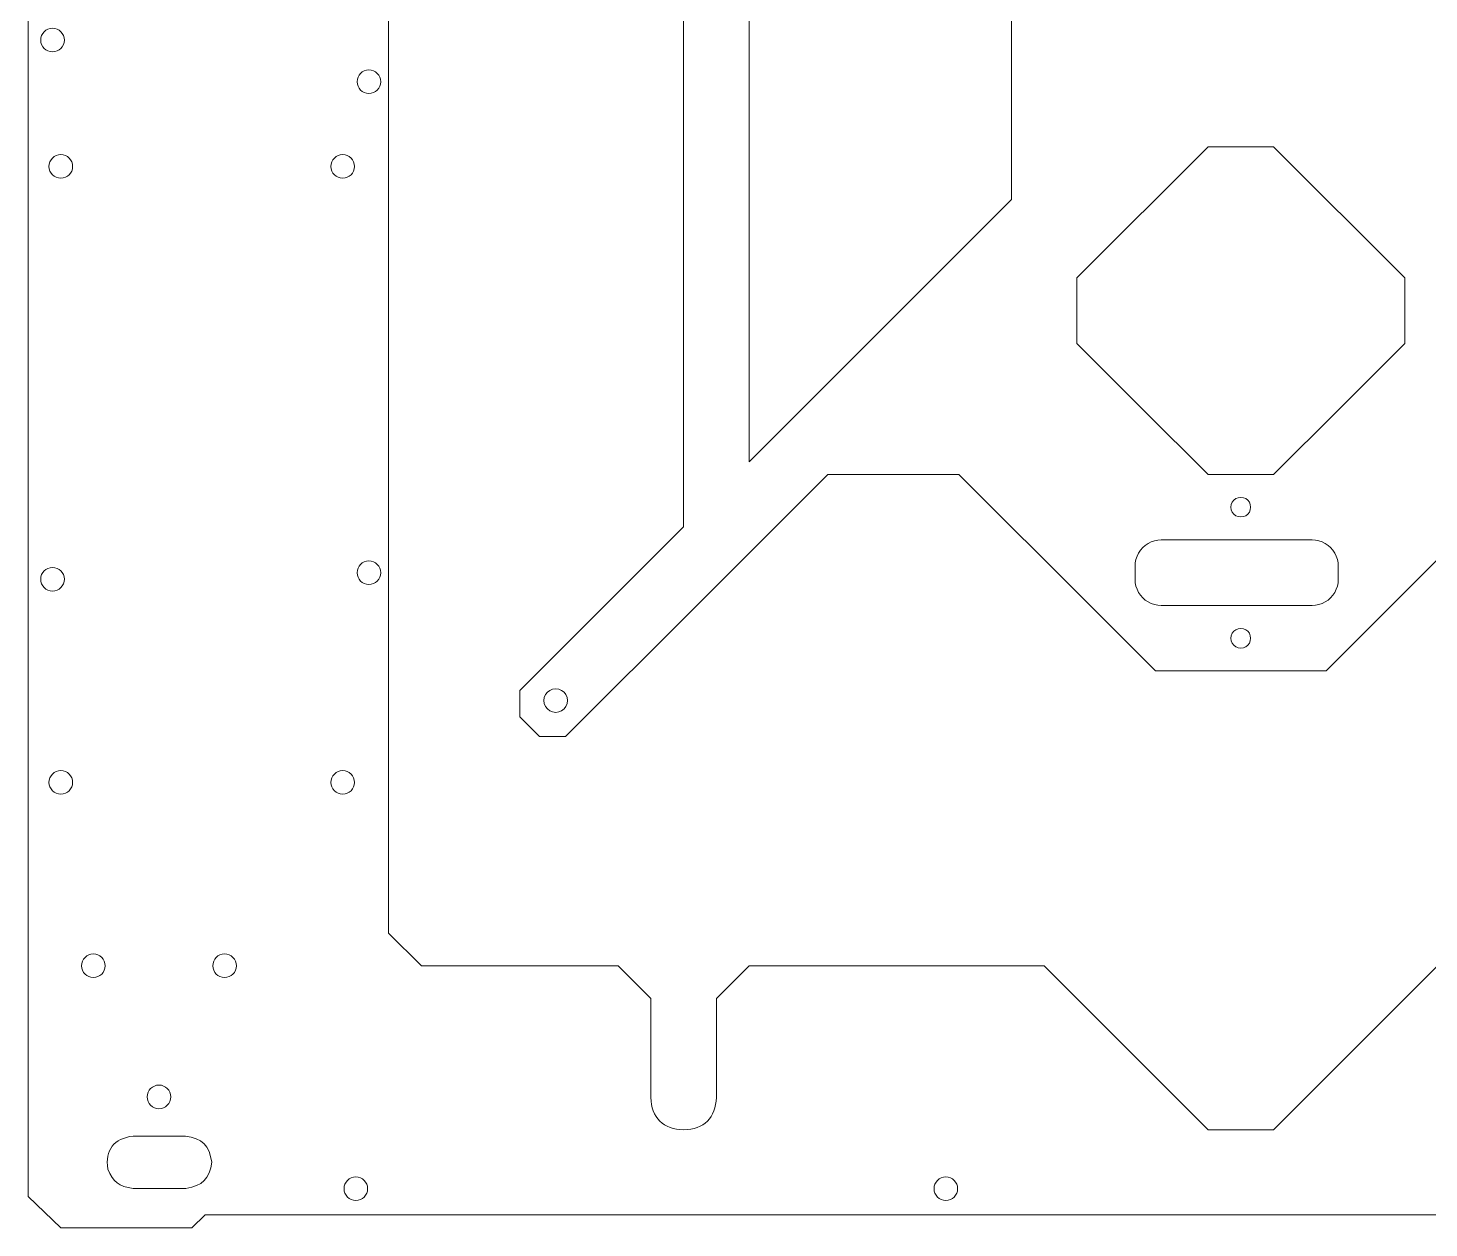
# Model space of a CAD drawing. Header units: millimetres. Extents: x -185 to 185, y -185 to 185.
# Drawn here: x -185 to 28.7, y -185 to -1.9 of the extents above; entities that cross this region are included whole.
import ezdxf

# ---------------------------------------------------------------- set-up
doc = ezdxf.new("R2010")
doc.units = ezdxf.units.MM
doc.header["$MEASUREMENT"] = 0
doc.layers.add('Layer 1', color=7, linetype='Continuous')

msp = doc.modelspace()

# ---------------------------------------------------------------- linework, layer by layer
at = {"layer": 'Layer 1', "color": 250, "lineweight": 20}
for points, knots in [([(180.0001, 185.0001), (180.0001, 185.0001), (185.0001, 180.0001), (185.0001, 180.0001), (185.0001, 180.0001), (185.0001, 180.0001), (185.0001, -180.0003), (185.0001, -180.0003), (185.0001, -180.0003), (185.0001, -180.0003), (180.0001, -185), (180.0001, -185), (180.0001, -185), (180.0001, -185), (160.0001, -185), (160.0001, -185), (160.0001, -185), (160.0001, -185), (158.0002, -182.9999), (158.0002, -182.9999), (158.0002, -182.9999), (158.0002, -182.9999), (-157.9998, -182.9999), (-157.9998, -182.9999), (-157.9998, -182.9999), (-157.9998, -182.9999), (-160.0002, -185), (-160.0002, -185), (-160.0002, -185), (-160.0002, -185), (-180.0002, -185), (-180.0002, -185), (-180.0002, -185), (-180.0002, -185), (-185, -180.1916), (-185, -180.1916), (-185, -180.1916), (-185, -180.1916), (-185, 180.0001), (-185, 180.0001), (-185, 180.0001), (-185, 180.0001), (-180.0002, 185.0001), (-180.0002, 185.0001), (-180.0002, 185.0001), (-180.0002, 185.0001), (180.0001, 185.0001), (180.0001, 185.0001)], [0, 0, 0, 0, 0.07692308, 0.07692308, 0.07692308, 0.07692308, 0.15384615, 0.15384615, 0.15384615, 0.15384615, 0.23076923, 0.23076923, 0.23076923, 0.23076923, 0.30769231, 0.30769231, 0.30769231, 0.30769231, 0.38461538, 0.38461538, 0.38461538, 0.38461538, 0.46153846, 0.46153846, 0.46153846, 0.46153846, 0.53846154, 0.53846154, 0.53846154, 0.53846154, 0.61538462, 0.61538462, 0.61538462, 0.61538462, 0.69230769, 0.69230769, 0.69230769, 0.69230769, 0.76923077, 0.76923077, 0.76923077, 0.76923077, 0.84615385, 0.84615385, 0.84615385, 0.84615385, 1, 1, 1, 1]), ([(-125, 145), (-125, 145), (125, 145), (125, 145), (125, 145), (125, 145), (129.9998, 140.0001), (129.9998, 140.0001), (129.9998, 140.0001), (129.9998, 140.0001), (129.9998, -140), (129.9998, -140), (129.9998, -140), (129.9998, -140), (125, -144.9999), (125, -144.9999), (125, -144.9999), (125, -144.9999), (104.9999, -144.9999), (104.9999, -144.9999), (104.9999, -144.9999), (104.9999, -144.9999), (95.0001, -144.9999), (95.0001, -144.9999), (95.0001, -144.9999), (95.0001, -144.9999), (90.0001, -149.9999), (90.0001, -149.9999), (90.0001, -149.9999), (90.0001, -149.9999), (90.0001, -151), (90.0001, -151), (90.0001, -151), (90.0001, -151), (90.0001, -165.0657), (90.0001, -165.0657), (90.0001, -165.0657), (89.9775, -168.0028), (88.0708, -170.0088), (84.9999, -170.0088), (84.9999, -170.0088), (81.9236, -170.0088), (80.138, -167.905), (79.9999, -165.0657), (79.9999, -165.0657), (79.9999, -165.0657), (79.9999, -151), (79.9999, -151), (79.9999, -151), (79.9999, -151), (79.9999, -149.9999), (79.9999, -149.9999), (79.9999, -149.9999), (79.9999, -149.9999), (75.0001, -144.9999), (75.0001, -144.9999), (75.0001, -144.9999), (75.0001, -144.9999), (30, -144.9999), (30, -144.9999), (30, -144.9999), (30, -144.9999), (5, -170), (5, -170), (5, -170), (5, -170), (-5.0002, -170), (-5.0002, -170), (-5.0002, -170), (-5.0002, -170), (-30.0001, -144.9999), (-30.0001, -144.9999), (-30.0001, -144.9999), (-30.0001, -144.9999), (-75.0001, -144.9999), (-75.0001, -144.9999), (-75.0001, -144.9999), (-75.0001, -144.9999), (-80, -149.9999), (-80, -149.9999), (-80, -149.9999), (-80, -149.9999), (-80, -151), (-80, -151), (-80, -151), (-80, -151), (-80, -165.0657), (-80, -165.0657), (-80, -165.0657), (-80.0717, -168.1018), (-81.9297, -170.0088), (-85, -170.0088), (-85, -170.0088), (-88.077, -170.0088), (-89.9277, -168.1039), (-90.0002, -165.0657), (-90.0002, -165.0657), (-90.0002, -165.0657), (-90.0002, -151), (-90.0002, -151), (-90.0002, -151), (-90.0002, -151), (-90.0002, -149.9999), (-90.0002, -149.9999), (-90.0002, -149.9999), (-90.0002, -149.9999), (-95.0002, -144.9999), (-95.0002, -144.9999), (-95.0002, -144.9999), (-95.0002, -144.9999), (-105, -144.9999), (-105, -144.9999), (-105, -144.9999), (-105, -144.9999), (-125, -144.9999), (-125, -144.9999), (-125, -144.9999), (-125, -144.9999), (-129.9999, -140), (-129.9999, -140), (-129.9999, -140), (-129.9999, -140), (-129.9999, 140.0001), (-129.9999, 140.0001), (-129.9999, 140.0001), (-129.9999, 140.0001), (-125, 145), (-125, 145)], [0, 0, 0, 0, 0.03030303, 0.03030303, 0.03030303, 0.03030303, 0.06060606, 0.06060606, 0.06060606, 0.06060606, 0.09090909, 0.09090909, 0.09090909, 0.09090909, 0.12121212, 0.12121212, 0.12121212, 0.12121212, 0.15151515, 0.15151515, 0.15151515, 0.15151515, 0.18181818, 0.18181818, 0.18181818, 0.18181818, 0.21212121, 0.21212121, 0.21212121, 0.21212121, 0.24242424, 0.24242424, 0.24242424, 0.24242424, 0.27272727, 0.27272727, 0.27272727, 0.27272727, 0.3030303, 0.3030303, 0.3030303, 0.3030303, 0.33333333, 0.33333333, 0.33333333, 0.33333333, 0.36363636, 0.36363636, 0.36363636, 0.36363636, 0.39393939, 0.39393939, 0.39393939, 0.39393939, 0.42424242, 0.42424242, 0.42424242, 0.42424242, 0.45454545, 0.45454545, 0.45454545, 0.45454545, 0.48484848, 0.48484848, 0.48484848, 0.48484848, 0.51515152, 0.51515152, 0.51515152, 0.51515152, 0.54545455, 0.54545455, 0.54545455, 0.54545455, 0.57575758, 0.57575758, 0.57575758, 0.57575758, 0.60606061, 0.60606061, 0.60606061, 0.60606061, 0.63636364, 0.63636364, 0.63636364, 0.63636364, 0.66666667, 0.66666667, 0.66666667, 0.66666667, 0.6969697, 0.6969697, 0.6969697, 0.6969697, 0.72727273, 0.72727273, 0.72727273, 0.72727273, 0.75757576, 0.75757576, 0.75757576, 0.75757576, 0.78787879, 0.78787879, 0.78787879, 0.78787879, 0.81818182, 0.81818182, 0.81818182, 0.81818182, 0.84848485, 0.84848485, 0.84848485, 0.84848485, 0.87878788, 0.87878788, 0.87878788, 0.87878788, 0.90909091, 0.90909091, 0.90909091, 0.90909091, 0.93939394, 0.93939394, 0.93939394, 0.93939394, 1, 1, 1, 1]), ([(43.0001, -70.0003), (43.0001, -70.0003), (23, -90.0003), (23, -90.0003), (23, -90.0003), (23, -90.0003), (12.9999, -100.0002), (12.9999, -100.0002), (12.9999, -100.0002), (12.9999, -100.0002), (-12.9999, -100.0002), (-12.9999, -100.0002), (-12.9999, -100.0002), (-12.9999, -100.0002), (-23.0001, -90.0003), (-23.0001, -90.0003), (-23.0001, -90.0003), (-23.0001, -90.0003), (-43.0001, -70.0003), (-43.0001, -70.0003), (-43.0001, -70.0003), (-43.0001, -70.0003), (-63.0001, -70.0003), (-63.0001, -70.0003), (-63.0001, -70.0003), (-63.0001, -70.0003), (-83.0002, -90.0003), (-83.0002, -90.0003), (-83.0002, -90.0003), (-83.0002, -90.0003), (-102.9998, -110), (-102.9998, -110), (-102.9998, -110), (-102.9998, -110), (-107, -110), (-107, -110), (-107, -110), (-107, -110), (-110, -107.0003), (-110, -107.0003), (-110, -107.0003), (-110, -107.0003), (-110, -105.0706), (-110, -105.0706), (-110, -105.0706), (-110, -105.0706), (-110, -103.0002), (-110, -103.0002), (-110, -103.0002), (-110, -103.0002), (-85, -78.0002), (-85, -78.0002), (-85, -78.0002), (-85, -78.0002), (-85, 77.9999), (-85, 77.9999), (-85, 77.9999), (-85, 77.9999), (-110, 102.9998), (-110, 102.9998), (-110, 102.9998), (-110, 102.9998), (-110, 104.9295), (-110, 104.9295), (-110, 104.9295), (-110, 104.9295), (-110, 107), (-110, 107), (-110, 107), (-110, 107), (-107, 110), (-107, 110), (-107, 110), (-107, 110), (-102.9998, 110), (-102.9998, 110), (-102.9998, 110), (-102.9998, 110), (-83.0002, 90), (-83.0002, 90), (-83.0002, 90), (-83.0002, 90), (-63.0001, 90), (-63.0001, 90), (-63.0001, 90), (-63.0001, 90), (-52.9999, 99.9998), (-52.9999, 99.9998), (-52.9999, 99.9998), (-52.9999, 99.9998), (-15.0001, 99.9998), (-15.0001, 99.9998), (-15.0001, 99.9998), (-15.0001, 99.9998), (-4.9999, 90), (-4.9999, 90), (-4.9999, 90), (-4.9999, 90), (4.9999, 90), (4.9999, 90), (4.9999, 90), (4.9999, 90), (15.0001, 99.9998), (15.0001, 99.9998), (15.0001, 99.9998), (15.0001, 99.9998), (52.9999, 99.9998), (52.9999, 99.9998), (52.9999, 99.9998), (52.9999, 99.9998), (63.0001, 90), (63.0001, 90), (63.0001, 90), (63.0001, 90), (83.0001, 90), (83.0001, 90), (83.0001, 90), (83.0001, 90), (103.0002, 110), (103.0002, 110), (103.0002, 110), (103.0002, 110), (105.0001, 110), (105.0001, 110), (105.0001, 110), (105.0001, 110), (107, 110), (107, 110), (107, 110), (107, 110), (110, 107), (110, 107), (110, 107), (110, 107), (110, 104.9997), (110, 104.9997), (110, 104.9997), (110, 104.9997), (110, 104.9295), (110, 104.9295), (110, 104.9295), (110, 104.9295), (110, 102.9998), (110, 102.9998), (110, 102.9998), (110, 102.9998), (85, 77.9999), (85, 77.9999), (85, 77.9999), (85, 77.9999), (85, -78.0002), (85, -78.0002), (85, -78.0002), (85, -78.0002), (86.9999, -80.0001), (86.9999, -80.0001), (86.9999, -80.0001), (86.9999, -80.0001), (110, -103.0002), (110, -103.0002), (110, -103.0002), (110, -103.0002), (110, -107.0003), (110, -107.0003), (110, -107.0003), (110, -107.0003), (107, -110), (107, -110), (107, -110), (107, -110), (105.9998, -110), (105.9998, -110), (105.9998, -110), (105.9998, -110), (103.0002, -110), (103.0002, -110), (103.0002, -110), (103.0002, -110), (63.0001, -70.0003), (63.0001, -70.0003), (63.0001, -70.0003), (63.0001, -70.0003), (43.0001, -70.0003), (43.0001, -70.0003)], [0, 0, 0, 0, 0.0212766, 0.0212766, 0.0212766, 0.0212766, 0.04255319, 0.04255319, 0.04255319, 0.04255319, 0.06382979, 0.06382979, 0.06382979, 0.06382979, 0.08510638, 0.08510638, 0.08510638, 0.08510638, 0.10638298, 0.10638298, 0.10638298, 0.10638298, 0.12765957, 0.12765957, 0.12765957, 0.12765957, 0.14893617, 0.14893617, 0.14893617, 0.14893617, 0.17021277, 0.17021277, 0.17021277, 0.17021277, 0.19148936, 0.19148936, 0.19148936, 0.19148936, 0.21276596, 0.21276596, 0.21276596, 0.21276596, 0.23404255, 0.23404255, 0.23404255, 0.23404255, 0.25531915, 0.25531915, 0.25531915, 0.25531915, 0.27659574, 0.27659574, 0.27659574, 0.27659574, 0.29787234, 0.29787234, 0.29787234, 0.29787234, 0.31914894, 0.31914894, 0.31914894, 0.31914894, 0.34042553, 0.34042553, 0.34042553, 0.34042553, 0.36170213, 0.36170213, 0.36170213, 0.36170213, 0.38297872, 0.38297872, 0.38297872, 0.38297872, 0.40425532, 0.40425532, 0.40425532, 0.40425532, 0.42553191, 0.42553191, 0.42553191, 0.42553191, 0.44680851, 0.44680851, 0.44680851, 0.44680851, 0.46808511, 0.46808511, 0.46808511, 0.46808511, 0.4893617, 0.4893617, 0.4893617, 0.4893617, 0.5106383, 0.5106383, 0.5106383, 0.5106383, 0.53191489, 0.53191489, 0.53191489, 0.53191489, 0.55319149, 0.55319149, 0.55319149, 0.55319149, 0.57446809, 0.57446809, 0.57446809, 0.57446809, 0.59574468, 0.59574468, 0.59574468, 0.59574468, 0.61702128, 0.61702128, 0.61702128, 0.61702128, 0.63829787, 0.63829787, 0.63829787, 0.63829787, 0.65957447, 0.65957447, 0.65957447, 0.65957447, 0.68085106, 0.68085106, 0.68085106, 0.68085106, 0.70212766, 0.70212766, 0.70212766, 0.70212766, 0.72340426, 0.72340426, 0.72340426, 0.72340426, 0.74468085, 0.74468085, 0.74468085, 0.74468085, 0.76595745, 0.76595745, 0.76595745, 0.76595745, 0.78723404, 0.78723404, 0.78723404, 0.78723404, 0.80851064, 0.80851064, 0.80851064, 0.80851064, 0.82978723, 0.82978723, 0.82978723, 0.82978723, 0.85106383, 0.85106383, 0.85106383, 0.85106383, 0.87234043, 0.87234043, 0.87234043, 0.87234043, 0.89361702, 0.89361702, 0.89361702, 0.89361702, 0.91489362, 0.91489362, 0.91489362, 0.91489362, 0.93617021, 0.93617021, 0.93617021, 0.93617021, 0.95744681, 0.95744681, 0.95744681, 0.95744681, 1, 1, 1, 1]), ([(-35.0001, -28.0003), (-35.0001, -28.0003), (-35.0001, -28.0705), (-35.0001, -28.0705), (-35.0001, -28.0705), (-35.0001, -28.0705), (-74.9999, -68.0706), (-74.9999, -68.0706), (-74.9999, -68.0706), (-74.9999, -68.0706), (-74.9999, -68), (-74.9999, -68), (-74.9999, -68), (-74.9999, -68), (-74.9999, 67.9295), (-74.9999, 67.9295), (-74.9999, 67.9295), (-74.9999, 67.9295), (-74.9999, 67.9997), (-74.9999, 67.9997), (-74.9999, 67.9997), (-74.9999, 67.9997), (-35.0001, 28), (-35.0001, 28), (-35.0001, 28), (-35.0001, 28), (-35.0001, 27.9294), (-35.0001, 27.9294), (-35.0001, 27.9294), (-35.0001, 27.9294), (-35.0001, -28.0003), (-35.0001, -28.0003)], [0, 0, 0, 0, 0.11111111, 0.11111111, 0.11111111, 0.11111111, 0.22222222, 0.22222222, 0.22222222, 0.22222222, 0.33333333, 0.33333333, 0.33333333, 0.33333333, 0.44444444, 0.44444444, 0.44444444, 0.44444444, 0.55555556, 0.55555556, 0.55555556, 0.55555556, 0.66666667, 0.66666667, 0.66666667, 0.66666667, 0.77777778, 0.77777778, 0.77777778, 0.77777778, 1, 1, 1, 1]), ([(-181.26, -1.9201), (-180.2658, -1.9201), (-179.4601, -2.7259), (-179.4601, -3.72), (-179.4601, -3.72), (-179.4601, -4.7141), (-180.2658, -5.52), (-181.26, -5.5198), (-181.26, -5.5198), (-182.2542, -5.5198), (-183.06, -4.7141), (-183.0599, -3.7199), (-183.0599, -3.7199), (-183.0599, -2.7259), (-182.2542, -1.9199), (-181.26, -1.9201)], [0, 0, 0, 0, 0.2, 0.2, 0.2, 0.2, 0.4, 0.4, 0.4, 0.4, 0.6, 0.6, 0.6, 0.6, 1, 1, 1, 1]), ([(-133, -8.2701), (-132.0058, -8.2701), (-131.2001, -9.0759), (-131.2001, -10.07), (-131.2001, -10.07), (-131.2001, -11.0641), (-132.0058, -11.87), (-133, -11.8698), (-133, -11.8698), (-133.9942, -11.8698), (-134.8, -11.0641), (-134.7999, -10.0699), (-134.7999, -10.0699), (-134.7999, -9.0759), (-133.9942, -8.2699), (-133, -8.2701)], [0, 0, 0, 0, 0.2, 0.2, 0.2, 0.2, 0.4, 0.4, 0.4, 0.4, 0.6, 0.6, 0.6, 0.6, 1, 1, 1, 1]), ([(-179.9999, -21.2001), (-179.0059, -21.2001), (-178.2, -22.0058), (-178.2, -23), (-178.2, -23), (-178.2, -23.9941), (-179.0059, -24.8), (-180, -24.7997), (-180, -24.7997), (-180.994, -24.7997), (-181.8, -23.9941), (-181.8, -22.9999), (-181.8, -22.9999), (-181.8, -22.0058), (-180.994, -21.2001), (-179.9999, -21.2001)], [0, 0, 0, 0, 0.2, 0.2, 0.2, 0.2, 0.4, 0.4, 0.4, 0.4, 0.6, 0.6, 0.6, 0.6, 1, 1, 1, 1]), ([(-136.9999, -21.2001), (-136.0058, -21.2001), (-135.2001, -22.0058), (-135.2001, -23), (-135.2001, -23), (-135.2001, -23.9941), (-136.0058, -24.8), (-137, -24.7997), (-137, -24.7997), (-137.994, -24.7997), (-138.8001, -23.9941), (-138.7999, -22.9999), (-138.7999, -22.9999), (-138.7999, -22.0058), (-137.994, -21.2001), (-136.9999, -21.2001)], [0, 0, 0, 0, 0.2, 0.2, 0.2, 0.2, 0.4, 0.4, 0.4, 0.4, 0.6, 0.6, 0.6, 0.6, 1, 1, 1, 1]), ([(14.9296, -60.0706), (14.9296, -60.0706), (4.9999, -70.0003), (4.9999, -70.0003), (4.9999, -70.0003), (4.9999, -70.0003), (-4.9999, -70.0003), (-4.9999, -70.0003), (-4.9999, -70.0003), (-4.9999, -70.0003), (-14.9296, -60.0706), (-14.9296, -60.0706), (-14.9296, -60.0706), (-14.9296, -60.0706), (-25, -50.0003), (-25, -50.0003), (-25, -50.0003), (-25, -50.0003), (-25, -40.0001), (-25, -40.0001), (-25, -40.0001), (-25, -40.0001), (-4.9999, -20), (-4.9999, -20), (-4.9999, -20), (-4.9999, -20), (4.9999, -20), (4.9999, -20), (4.9999, -20), (4.9999, -20), (24.9999, -40.0001), (24.9999, -40.0001), (24.9999, -40.0001), (24.9999, -40.0001), (24.9999, -50.0003), (24.9999, -50.0003), (24.9999, -50.0003), (24.9999, -50.0003), (14.9296, -60.0706), (14.9296, -60.0706)], [0, 0, 0, 0, 0.09090909, 0.09090909, 0.09090909, 0.09090909, 0.18181818, 0.18181818, 0.18181818, 0.18181818, 0.27272727, 0.27272727, 0.27272727, 0.27272727, 0.36363636, 0.36363636, 0.36363636, 0.36363636, 0.45454545, 0.45454545, 0.45454545, 0.45454545, 0.54545455, 0.54545455, 0.54545455, 0.54545455, 0.63636364, 0.63636364, 0.63636364, 0.63636364, 0.72727273, 0.72727273, 0.72727273, 0.72727273, 0.81818182, 0.81818182, 0.81818182, 0.81818182, 1, 1, 1, 1]), ([(1.5, -75.0002), (1.5, -75.0002), (1.4489, -75.3883), (1.4489, -75.3883), (1.4489, -75.3883), (1.4489, -75.3883), (1.2989, -75.7502), (1.2989, -75.7502), (1.2989, -75.7502), (1.2989, -75.7502), (1.0608, -76.0607), (1.0608, -76.0607), (1.0608, -76.0607), (1.0608, -76.0607), (0.75, -76.2991), (0.75, -76.2991), (0.75, -76.2991), (0.75, -76.2991), (0.3884, -76.4491), (0.3884, -76.4491), (0.3884, -76.4491), (0.3884, -76.4491), (0, -76.5002), (0, -76.5002), (0, -76.5002), (0, -76.5002), (-0.3881, -76.4491), (-0.3881, -76.4491), (-0.3881, -76.4491), (-0.3881, -76.4491), (-0.75, -76.2991), (-0.75, -76.2991), (-0.75, -76.2991), (-0.75, -76.2991), (-1.0608, -76.0607), (-1.0608, -76.0607), (-1.0608, -76.0607), (-1.0608, -76.0607), (-1.2989, -75.7502), (-1.2989, -75.7502), (-1.2989, -75.7502), (-1.2989, -75.7502), (-1.4489, -75.3883), (-1.4489, -75.3883), (-1.4489, -75.3883), (-1.4489, -75.3883), (-1.5, -75.0002), (-1.5, -75.0002), (-1.5, -75.0002), (-1.5, -75.0002), (-1.4489, -74.6118), (-1.4489, -74.6118), (-1.4489, -74.6118), (-1.4489, -74.6118), (-1.2989, -74.2502), (-1.2989, -74.2502), (-1.2989, -74.2502), (-1.2989, -74.2502), (-1.0608, -73.9394), (-1.0608, -73.9394), (-1.0608, -73.9394), (-1.0608, -73.9394), (-0.75, -73.7013), (-0.75, -73.7013), (-0.75, -73.7013), (-0.75, -73.7013), (-0.3881, -73.5513), (-0.3881, -73.5513), (-0.3881, -73.5513), (-0.3881, -73.5513), (0, -73.5002), (0, -73.5002), (0, -73.5002), (0, -73.5002), (0.3884, -73.5513), (0.3884, -73.5513), (0.3884, -73.5513), (0.3884, -73.5513), (0.75, -73.7013), (0.75, -73.7013), (0.75, -73.7013), (0.75, -73.7013), (1.0608, -73.9394), (1.0608, -73.9394), (1.0608, -73.9394), (1.0608, -73.9394), (1.2989, -74.2502), (1.2989, -74.2502), (1.2989, -74.2502), (1.2989, -74.2502), (1.4489, -74.6118), (1.4489, -74.6118), (1.4489, -74.6118), (1.4489, -74.6118), (1.5, -75.0002), (1.5, -75.0002)], [0, 0, 0, 0, 0.04, 0.04, 0.04, 0.04, 0.08, 0.08, 0.08, 0.08, 0.12, 0.12, 0.12, 0.12, 0.16, 0.16, 0.16, 0.16, 0.2, 0.2, 0.2, 0.2, 0.24, 0.24, 0.24, 0.24, 0.28, 0.28, 0.28, 0.28, 0.32, 0.32, 0.32, 0.32, 0.36, 0.36, 0.36, 0.36, 0.4, 0.4, 0.4, 0.4, 0.44, 0.44, 0.44, 0.44, 0.48, 0.48, 0.48, 0.48, 0.52, 0.52, 0.52, 0.52, 0.56, 0.56, 0.56, 0.56, 0.6, 0.6, 0.6, 0.6, 0.64, 0.64, 0.64, 0.64, 0.68, 0.68, 0.68, 0.68, 0.72, 0.72, 0.72, 0.72, 0.76, 0.76, 0.76, 0.76, 0.8, 0.8, 0.8, 0.8, 0.84, 0.84, 0.84, 0.84, 0.88, 0.88, 0.88, 0.88, 0.92, 0.92, 0.92, 0.92, 1, 1, 1, 1]), ([(14.0363, -81.565), (14.0363, -81.565), (14.327, -82), (14.327, -82), (14.327, -82), (14.327, -82), (14.5584, -82.4696), (14.5584, -82.4696), (14.5584, -82.4696), (14.5584, -82.4696), (14.7267, -82.9649), (14.7267, -82.9649), (14.7267, -82.9649), (14.7267, -82.9649), (14.8287, -83.4782), (14.8287, -83.4782), (14.8287, -83.4782), (14.8287, -83.4782), (14.8629, -84.0003), (14.8629, -84.0003), (14.8629, -84.0003), (14.8629, -84.0003), (14.8629, -86.0002), (14.8629, -86.0002), (14.8629, -86.0002), (14.8629, -86.0002), (14.8287, -86.5223), (14.8287, -86.5223), (14.8287, -86.5223), (14.8287, -86.5223), (14.7267, -87.0356), (14.7267, -87.0356), (14.7267, -87.0356), (14.7267, -87.0356), (14.5584, -87.5309), (14.5584, -87.5309), (14.5584, -87.5309), (14.5584, -87.5309), (14.327, -88.0001), (14.327, -88.0001), (14.327, -88.0001), (14.327, -88.0001), (14.0363, -88.435), (14.0363, -88.435), (14.0363, -88.435), (14.0363, -88.435), (13.6913, -88.8287), (13.6913, -88.8287), (13.6913, -88.8287), (13.6913, -88.8287), (13.298, -89.1734), (13.298, -89.1734), (13.298, -89.1734), (13.298, -89.1734), (12.863, -89.4641), (12.863, -89.4641), (12.863, -89.4641), (12.863, -89.4641), (12.3938, -89.6955), (12.3938, -89.6955), (12.3938, -89.6955), (12.3938, -89.6955), (11.8981, -89.8638), (11.8981, -89.8638), (11.8981, -89.8638), (11.8981, -89.8638), (11.3848, -89.9661), (11.3848, -89.9661), (11.3848, -89.9661), (11.3848, -89.9661), (10.8627, -90.0003), (10.8627, -90.0003), (10.8627, -90.0003), (10.8627, -90.0003), (-12.137, -90.0003), (-12.137, -90.0003), (-12.137, -90.0003), (-12.137, -90.0003), (-12.6591, -89.9661), (-12.6591, -89.9661), (-12.6591, -89.9661), (-12.6591, -89.9661), (-13.1724, -89.8638), (-13.1724, -89.8638), (-13.1724, -89.8638), (-13.1724, -89.8638), (-13.6677, -89.6955), (-13.6677, -89.6955), (-13.6677, -89.6955), (-13.6677, -89.6955), (-14.1372, -89.4641), (-14.1372, -89.4641), (-14.1372, -89.4641), (-14.1372, -89.4641), (-14.5722, -89.1734), (-14.5722, -89.1734), (-14.5722, -89.1734), (-14.5722, -89.1734), (-14.9655, -88.8287), (-14.9655, -88.8287), (-14.9655, -88.8287), (-14.9655, -88.8287), (-15.3106, -88.435), (-15.3106, -88.435), (-15.3106, -88.435), (-15.3106, -88.435), (-15.6012, -88.0001), (-15.6012, -88.0001), (-15.6012, -88.0001), (-15.6012, -88.0001), (-15.8327, -87.5309), (-15.8327, -87.5309), (-15.8327, -87.5309), (-15.8327, -87.5309), (-16.0009, -87.0356), (-16.0009, -87.0356), (-16.0009, -87.0356), (-16.0009, -87.0356), (-16.1029, -86.5223), (-16.1029, -86.5223), (-16.1029, -86.5223), (-16.1029, -86.5223), (-16.1371, -86.0002), (-16.1371, -86.0002), (-16.1371, -86.0002), (-16.1371, -86.0002), (-16.1371, -84.0003), (-16.1371, -84.0003), (-16.1371, -84.0003), (-16.1371, -84.0003), (-16.1029, -83.4782), (-16.1029, -83.4782), (-16.1029, -83.4782), (-16.1029, -83.4782), (-16.0009, -82.9649), (-16.0009, -82.9649), (-16.0009, -82.9649), (-16.0009, -82.9649), (-15.8327, -82.4696), (-15.8327, -82.4696), (-15.8327, -82.4696), (-15.8327, -82.4696), (-15.6012, -82), (-15.6012, -82), (-15.6012, -82), (-15.6012, -82), (-15.3106, -81.565), (-15.3106, -81.565), (-15.3106, -81.565), (-15.3106, -81.565), (-14.9655, -81.1717), (-14.9655, -81.1717), (-14.9655, -81.1717), (-14.9655, -81.1717), (-14.5722, -80.8267), (-14.5722, -80.8267), (-14.5722, -80.8267), (-14.5722, -80.8267), (-14.1372, -80.536), (-14.1372, -80.536), (-14.1372, -80.536), (-14.1372, -80.536), (-13.6677, -80.3046), (-13.6677, -80.3046), (-13.6677, -80.3046), (-13.6677, -80.3046), (-13.1724, -80.1363), (-13.1724, -80.1363), (-13.1724, -80.1363), (-13.1724, -80.1363), (-12.6591, -80.0343), (-12.6591, -80.0343), (-12.6591, -80.0343), (-12.6591, -80.0343), (-12.137, -80.0001), (-12.137, -80.0001), (-12.137, -80.0001), (-12.137, -80.0001), (10.8627, -80.0001), (10.8627, -80.0001), (10.8627, -80.0001), (10.8627, -80.0001), (11.3848, -80.0343), (11.3848, -80.0343), (11.3848, -80.0343), (11.3848, -80.0343), (11.8981, -80.1363), (11.8981, -80.1363), (11.8981, -80.1363), (11.8981, -80.1363), (12.3938, -80.3046), (12.3938, -80.3046), (12.3938, -80.3046), (12.3938, -80.3046), (12.863, -80.536), (12.863, -80.536), (12.863, -80.536), (12.863, -80.536), (13.298, -80.8267), (13.298, -80.8267), (13.298, -80.8267), (13.298, -80.8267), (13.6913, -81.1717), (13.6913, -81.1717), (13.6913, -81.1717), (13.6913, -81.1717), (14.0363, -81.565), (14.0363, -81.565)], [0, 0, 0, 0, 0.01886792, 0.01886792, 0.01886792, 0.01886792, 0.03773585, 0.03773585, 0.03773585, 0.03773585, 0.05660377, 0.05660377, 0.05660377, 0.05660377, 0.0754717, 0.0754717, 0.0754717, 0.0754717, 0.09433962, 0.09433962, 0.09433962, 0.09433962, 0.11320755, 0.11320755, 0.11320755, 0.11320755, 0.13207547, 0.13207547, 0.13207547, 0.13207547, 0.1509434, 0.1509434, 0.1509434, 0.1509434, 0.16981132, 0.16981132, 0.16981132, 0.16981132, 0.18867925, 0.18867925, 0.18867925, 0.18867925, 0.20754717, 0.20754717, 0.20754717, 0.20754717, 0.22641509, 0.22641509, 0.22641509, 0.22641509, 0.24528302, 0.24528302, 0.24528302, 0.24528302, 0.26415094, 0.26415094, 0.26415094, 0.26415094, 0.28301887, 0.28301887, 0.28301887, 0.28301887, 0.30188679, 0.30188679, 0.30188679, 0.30188679, 0.32075472, 0.32075472, 0.32075472, 0.32075472, 0.33962264, 0.33962264, 0.33962264, 0.33962264, 0.35849057, 0.35849057, 0.35849057, 0.35849057, 0.37735849, 0.37735849, 0.37735849, 0.37735849, 0.39622642, 0.39622642, 0.39622642, 0.39622642, 0.41509434, 0.41509434, 0.41509434, 0.41509434, 0.43396226, 0.43396226, 0.43396226, 0.43396226, 0.45283019, 0.45283019, 0.45283019, 0.45283019, 0.47169811, 0.47169811, 0.47169811, 0.47169811, 0.49056604, 0.49056604, 0.49056604, 0.49056604, 0.50943396, 0.50943396, 0.50943396, 0.50943396, 0.52830189, 0.52830189, 0.52830189, 0.52830189, 0.54716981, 0.54716981, 0.54716981, 0.54716981, 0.56603774, 0.56603774, 0.56603774, 0.56603774, 0.58490566, 0.58490566, 0.58490566, 0.58490566, 0.60377358, 0.60377358, 0.60377358, 0.60377358, 0.62264151, 0.62264151, 0.62264151, 0.62264151, 0.64150943, 0.64150943, 0.64150943, 0.64150943, 0.66037736, 0.66037736, 0.66037736, 0.66037736, 0.67924528, 0.67924528, 0.67924528, 0.67924528, 0.69811321, 0.69811321, 0.69811321, 0.69811321, 0.71698113, 0.71698113, 0.71698113, 0.71698113, 0.73584906, 0.73584906, 0.73584906, 0.73584906, 0.75471698, 0.75471698, 0.75471698, 0.75471698, 0.77358491, 0.77358491, 0.77358491, 0.77358491, 0.79245283, 0.79245283, 0.79245283, 0.79245283, 0.81132075, 0.81132075, 0.81132075, 0.81132075, 0.83018868, 0.83018868, 0.83018868, 0.83018868, 0.8490566, 0.8490566, 0.8490566, 0.8490566, 0.86792453, 0.86792453, 0.86792453, 0.86792453, 0.88679245, 0.88679245, 0.88679245, 0.88679245, 0.90566038, 0.90566038, 0.90566038, 0.90566038, 0.9245283, 0.9245283, 0.9245283, 0.9245283, 0.94339623, 0.94339623, 0.94339623, 0.94339623, 0.96226415, 0.96226415, 0.96226415, 0.96226415, 1, 1, 1, 1]), ([(-133, -83.2001), (-132.0058, -83.2001), (-131.2001, -84.0059), (-131.2001, -85), (-131.2001, -85), (-131.2001, -85.9941), (-132.0058, -86.8), (-133, -86.7998), (-133, -86.7998), (-133.9942, -86.7998), (-134.8, -85.9941), (-134.7999, -84.9998), (-134.7999, -84.9998), (-134.7999, -84.0059), (-133.9942, -83.1999), (-133, -83.2001)], [0, 0, 0, 0, 0.2, 0.2, 0.2, 0.2, 0.4, 0.4, 0.4, 0.4, 0.6, 0.6, 0.6, 0.6, 1, 1, 1, 1]), ([(-181.26, -84.2001), (-180.2658, -84.2001), (-179.4601, -85.0059), (-179.4601, -85.9998), (-179.4601, -85.9998), (-179.4601, -86.9941), (-180.2658, -87.8001), (-181.26, -87.7997), (-181.26, -87.7997), (-182.2542, -87.7997), (-183.06, -86.9941), (-183.0599, -85.9998), (-183.0599, -85.9998), (-183.0599, -85.0059), (-182.2542, -84.2), (-181.26, -84.2001)], [0, 0, 0, 0, 0.2, 0.2, 0.2, 0.2, 0.4, 0.4, 0.4, 0.4, 0.6, 0.6, 0.6, 0.6, 1, 1, 1, 1]), ([(1.4489, -94.6118), (1.4489, -94.6118), (1.5, -95.0002), (1.5, -95.0002), (1.5, -95.0002), (1.5, -95.0002), (1.4489, -95.3883), (1.4489, -95.3883), (1.4489, -95.3883), (1.4489, -95.3883), (1.2989, -95.7502), (1.2989, -95.7502), (1.2989, -95.7502), (1.2989, -95.7502), (1.0608, -96.0607), (1.0608, -96.0607), (1.0608, -96.0607), (1.0608, -96.0607), (0.75, -96.2992), (0.75, -96.2992), (0.75, -96.2992), (0.75, -96.2992), (0.592, -96.3648), (0.592, -96.3648), (0.592, -96.3648), (0.592, -96.3648), (0.3884, -96.4491), (0.3884, -96.4491), (0.3884, -96.4491), (0.3884, -96.4491), (0, -96.5002), (0, -96.5002), (0, -96.5002), (0, -96.5002), (-0.3881, -96.4491), (-0.3881, -96.4491), (-0.3881, -96.4491), (-0.3881, -96.4491), (-0.623, -96.3517), (-0.623, -96.3517), (-0.623, -96.3517), (-0.623, -96.3517), (-0.75, -96.2992), (-0.75, -96.2992), (-0.75, -96.2992), (-0.75, -96.2992), (-1.0608, -96.0607), (-1.0608, -96.0607), (-1.0608, -96.0607), (-1.0608, -96.0607), (-1.2989, -95.7502), (-1.2989, -95.7502), (-1.2989, -95.7502), (-1.2989, -95.7502), (-1.4489, -95.3883), (-1.4489, -95.3883), (-1.4489, -95.3883), (-1.4489, -95.3883), (-1.5, -95.0002), (-1.5, -95.0002), (-1.5, -95.0002), (-1.5, -95.0002), (-1.4489, -94.6118), (-1.4489, -94.6118), (-1.4489, -94.6118), (-1.4489, -94.6118), (-1.2989, -94.2502), (-1.2989, -94.2502), (-1.2989, -94.2502), (-1.2989, -94.2502), (-1.0608, -93.9394), (-1.0608, -93.9394), (-1.0608, -93.9394), (-1.0608, -93.9394), (-0.75, -93.701), (-0.75, -93.701), (-0.75, -93.701), (-0.75, -93.701), (-0.3881, -93.5514), (-0.3881, -93.5514), (-0.3881, -93.5514), (-0.3881, -93.5514), (0, -93.5002), (0, -93.5002), (0, -93.5002), (0, -93.5002), (0.3884, -93.5514), (0.3884, -93.5514), (0.3884, -93.5514), (0.3884, -93.5514), (0.75, -93.701), (0.75, -93.701), (0.75, -93.701), (0.75, -93.701), (1.0608, -93.9394), (1.0608, -93.9394), (1.0608, -93.9394), (1.0608, -93.9394), (1.2989, -94.2502), (1.2989, -94.2502), (1.2989, -94.2502), (1.2989, -94.2502), (1.4489, -94.6118), (1.4489, -94.6118)], [0, 0, 0, 0, 0.03703704, 0.03703704, 0.03703704, 0.03703704, 0.07407407, 0.07407407, 0.07407407, 0.07407407, 0.11111111, 0.11111111, 0.11111111, 0.11111111, 0.14814815, 0.14814815, 0.14814815, 0.14814815, 0.18518519, 0.18518519, 0.18518519, 0.18518519, 0.22222222, 0.22222222, 0.22222222, 0.22222222, 0.25925926, 0.25925926, 0.25925926, 0.25925926, 0.2962963, 0.2962963, 0.2962963, 0.2962963, 0.33333333, 0.33333333, 0.33333333, 0.33333333, 0.37037037, 0.37037037, 0.37037037, 0.37037037, 0.40740741, 0.40740741, 0.40740741, 0.40740741, 0.44444444, 0.44444444, 0.44444444, 0.44444444, 0.48148148, 0.48148148, 0.48148148, 0.48148148, 0.51851852, 0.51851852, 0.51851852, 0.51851852, 0.55555556, 0.55555556, 0.55555556, 0.55555556, 0.59259259, 0.59259259, 0.59259259, 0.59259259, 0.62962963, 0.62962963, 0.62962963, 0.62962963, 0.66666667, 0.66666667, 0.66666667, 0.66666667, 0.7037037, 0.7037037, 0.7037037, 0.7037037, 0.74074074, 0.74074074, 0.74074074, 0.74074074, 0.77777778, 0.77777778, 0.77777778, 0.77777778, 0.81481481, 0.81481481, 0.81481481, 0.81481481, 0.85185185, 0.85185185, 0.85185185, 0.85185185, 0.88888889, 0.88888889, 0.88888889, 0.88888889, 0.92592593, 0.92592593, 0.92592593, 0.92592593, 1, 1, 1, 1]), ([(-103.6105, -102.9518), (-103.6105, -102.9518), (-103.2376, -103.2376), (-103.2376, -103.2376), (-103.2376, -103.2376), (-103.2376, -103.2376), (-102.9515, -103.6105), (-102.9515, -103.6105), (-102.9515, -103.6105), (-102.9515, -103.6105), (-102.7716, -104.0447), (-102.7716, -104.0447), (-102.7716, -104.0447), (-102.7716, -104.0447), (-102.7102, -104.5104), (-102.7102, -104.5104), (-102.7102, -104.5104), (-102.7102, -104.5104), (-102.7716, -104.9764), (-102.7716, -104.9764), (-102.7716, -104.9764), (-102.7716, -104.9764), (-102.9515, -105.4107), (-102.9515, -105.4107), (-102.9515, -105.4107), (-102.9515, -105.4107), (-103.2376, -105.7832), (-103.2376, -105.7832), (-103.2376, -105.7832), (-103.2376, -105.7832), (-103.6105, -106.0693), (-103.6105, -106.0693), (-103.6105, -106.0693), (-103.6105, -106.0693), (-104.0444, -106.2493), (-104.0444, -106.2493), (-104.0444, -106.2493), (-104.0444, -106.2493), (-104.5104, -106.3106), (-104.5104, -106.3106), (-104.5104, -106.3106), (-104.5104, -106.3106), (-104.9761, -106.2493), (-104.9761, -106.2493), (-104.9761, -106.2493), (-104.9761, -106.2493), (-105.4104, -106.0693), (-105.4104, -106.0693), (-105.4104, -106.0693), (-105.4104, -106.0693), (-105.7832, -105.7832), (-105.7832, -105.7832), (-105.7832, -105.7832), (-105.7832, -105.7832), (-106.0693, -105.4107), (-106.0693, -105.4107), (-106.0693, -105.4107), (-106.0693, -105.4107), (-106.2489, -104.9764), (-106.2489, -104.9764), (-106.2489, -104.9764), (-106.2489, -104.9764), (-106.3103, -104.5104), (-106.3103, -104.5104), (-106.3103, -104.5104), (-106.3103, -104.5104), (-106.2489, -104.0447), (-106.2489, -104.0447), (-106.2489, -104.0447), (-106.2489, -104.0447), (-106.0693, -103.6105), (-106.0693, -103.6105), (-106.0693, -103.6105), (-106.0693, -103.6105), (-105.7832, -103.2376), (-105.7832, -103.2376), (-105.7832, -103.2376), (-105.7832, -103.2376), (-105.4104, -102.9518), (-105.4104, -102.9518), (-105.4104, -102.9518), (-105.4104, -102.9518), (-104.9761, -102.7719), (-104.9761, -102.7719), (-104.9761, -102.7719), (-104.9761, -102.7719), (-104.5104, -102.7105), (-104.5104, -102.7105), (-104.5104, -102.7105), (-104.5104, -102.7105), (-104.0444, -102.7719), (-104.0444, -102.7719), (-104.0444, -102.7719), (-104.0444, -102.7719), (-103.6105, -102.9518), (-103.6105, -102.9518)], [0, 0, 0, 0, 0.04, 0.04, 0.04, 0.04, 0.08, 0.08, 0.08, 0.08, 0.12, 0.12, 0.12, 0.12, 0.16, 0.16, 0.16, 0.16, 0.2, 0.2, 0.2, 0.2, 0.24, 0.24, 0.24, 0.24, 0.28, 0.28, 0.28, 0.28, 0.32, 0.32, 0.32, 0.32, 0.36, 0.36, 0.36, 0.36, 0.4, 0.4, 0.4, 0.4, 0.44, 0.44, 0.44, 0.44, 0.48, 0.48, 0.48, 0.48, 0.52, 0.52, 0.52, 0.52, 0.56, 0.56, 0.56, 0.56, 0.6, 0.6, 0.6, 0.6, 0.64, 0.64, 0.64, 0.64, 0.68, 0.68, 0.68, 0.68, 0.72, 0.72, 0.72, 0.72, 0.76, 0.76, 0.76, 0.76, 0.8, 0.8, 0.8, 0.8, 0.84, 0.84, 0.84, 0.84, 0.88, 0.88, 0.88, 0.88, 0.92, 0.92, 0.92, 0.92, 1, 1, 1, 1]), ([(-179.9999, -115.2001), (-179.0059, -115.2001), (-178.2, -116.0058), (-178.2, -117), (-178.2, -117), (-178.2, -117.9941), (-179.0059, -118.8), (-180, -118.7997), (-180, -118.7997), (-180.994, -118.7997), (-181.8, -117.9941), (-181.8, -116.9999), (-181.8, -116.9999), (-181.8, -116.0058), (-180.994, -115.2), (-179.9999, -115.2001)], [0, 0, 0, 0, 0.2, 0.2, 0.2, 0.2, 0.4, 0.4, 0.4, 0.4, 0.6, 0.6, 0.6, 0.6, 1, 1, 1, 1]), ([(-136.9999, -115.2001), (-136.0058, -115.2001), (-135.2001, -116.0058), (-135.2001, -117), (-135.2001, -117), (-135.2001, -117.9941), (-136.0058, -118.8), (-137, -118.7997), (-137, -118.7997), (-137.994, -118.7997), (-138.8001, -117.9941), (-138.7999, -116.9999), (-138.7999, -116.9999), (-138.7999, -116.0058), (-137.994, -115.2), (-136.9999, -115.2001)], [0, 0, 0, 0, 0.2, 0.2, 0.2, 0.2, 0.4, 0.4, 0.4, 0.4, 0.6, 0.6, 0.6, 0.6, 1, 1, 1, 1]), ([(-175.0311, -143.1793), (-174.0371, -143.1793), (-173.2312, -143.9851), (-173.2312, -144.9793), (-173.2312, -144.9793), (-173.2312, -145.9734), (-174.0371, -146.7793), (-175.0311, -146.7793), (-175.0311, -146.7793), (-176.0252, -146.7793), (-176.8312, -145.9734), (-176.8312, -144.9793), (-176.8312, -144.9793), (-176.8312, -143.9851), (-176.0252, -143.1793), (-175.0311, -143.1793)], [0, 0, 0, 0, 0.2, 0.2, 0.2, 0.2, 0.4, 0.4, 0.4, 0.4, 0.6, 0.6, 0.6, 0.6, 1, 1, 1, 1]), ([(-155.0174, -143.1793), (-154.0233, -143.1793), (-153.2173, -143.9851), (-153.2173, -144.9793), (-153.2173, -144.9793), (-153.2173, -145.9734), (-154.0233, -146.7793), (-155.0174, -146.7793), (-155.0174, -146.7793), (-156.0114, -146.7793), (-156.8173, -145.9734), (-156.8173, -144.9793), (-156.8173, -144.9793), (-156.8173, -143.9851), (-156.0114, -143.1793), (-155.0174, -143.1793)], [0, 0, 0, 0, 0.2, 0.2, 0.2, 0.2, 0.4, 0.4, 0.4, 0.4, 0.6, 0.6, 0.6, 0.6, 1, 1, 1, 1]), ([(-165.0242, -163.1931), (-164.0302, -163.1931), (-163.2242, -163.999), (-163.2242, -164.9931), (-163.2242, -164.9931), (-163.2242, -165.9872), (-164.0302, -166.793), (-165.0242, -166.793), (-165.0242, -166.793), (-166.0183, -166.793), (-166.8243, -165.9872), (-166.8243, -164.9931), (-166.8243, -164.9931), (-166.8243, -163.999), (-166.0183, -163.1931), (-165.0242, -163.1931)], [0, 0, 0, 0, 0.2, 0.2, 0.2, 0.2, 0.4, 0.4, 0.4, 0.4, 0.6, 0.6, 0.6, 0.6, 1, 1, 1, 1]), ([(-168.9737, -170.9629), (-168.9737, -170.9629), (-160.9776, -170.9629), (-160.9776, -170.9629), (-160.9776, -170.9629), (-158.4361, -171.2984), (-157.3125, -172.4214), (-156.9776, -174.9632), (-156.9776, -174.9632), (-157.3065, -177.4579), (-158.4056, -178.6101), (-160.9106, -178.9632), (-160.9106, -178.9632), (-160.9106, -178.9632), (-168.9737, -178.9632), (-168.9737, -178.9632), (-168.9737, -178.9632), (-171.1416, -178.6773), (-172.0003, -178.0186), (-172.8374, -175.9986), (-172.8374, -175.9986), (-173.2232, -173.0655), (-171.9066, -171.35), (-168.9737, -170.9629)], [0, 0, 0, 0, 0.14285714, 0.14285714, 0.14285714, 0.14285714, 0.28571429, 0.28571429, 0.28571429, 0.28571429, 0.42857143, 0.42857143, 0.42857143, 0.42857143, 0.57142857, 0.57142857, 0.57142857, 0.57142857, 0.71428571, 0.71428571, 0.71428571, 0.71428571, 1, 1, 1, 1]), ([(-135, -177.2), (-134.0059, -177.2), (-133.2001, -178.0059), (-133.2001, -179), (-133.2001, -179), (-133.2001, -179.994), (-134.0059, -180.7999), (-135, -180.7999), (-135, -180.7999), (-135.9942, -180.7999), (-136.8001, -179.994), (-136.8001, -179), (-136.8001, -179), (-136.8001, -178.0059), (-135.9942, -177.2), (-135, -177.2)], [0, 0, 0, 0, 0.2, 0.2, 0.2, 0.2, 0.4, 0.4, 0.4, 0.4, 0.6, 0.6, 0.6, 0.6, 1, 1, 1, 1]), ([(-45, -177.2), (-44.0059, -177.2), (-43.2001, -178.0059), (-43.2001, -179), (-43.2001, -179), (-43.2001, -179.994), (-44.0059, -180.7999), (-45, -180.7999), (-45, -180.7999), (-45.9941, -180.7999), (-46.8001, -179.994), (-46.8001, -179), (-46.8001, -179), (-46.8001, -178.0059), (-45.9941, -177.2), (-45, -177.2)], [0, 0, 0, 0, 0.2, 0.2, 0.2, 0.2, 0.4, 0.4, 0.4, 0.4, 0.6, 0.6, 0.6, 0.6, 1, 1, 1, 1])]:
    msp.add_open_spline(points, degree=3, knots=knots, dxfattribs=at)

doc.saveas('drawing.dxf')
